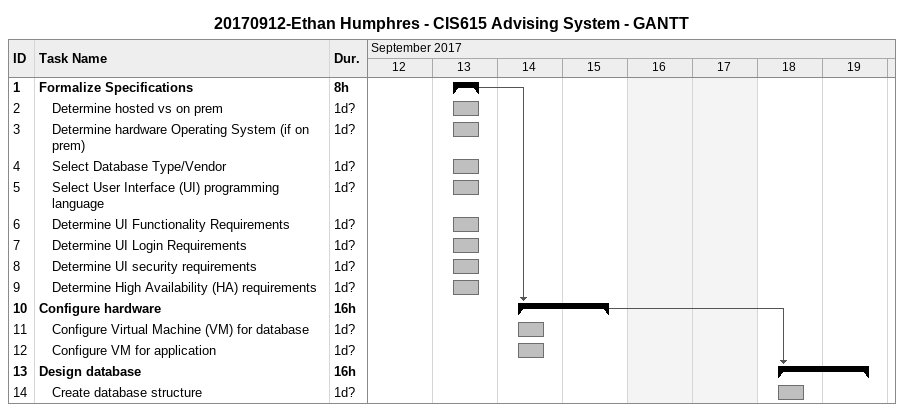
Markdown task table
20170912-Ethan Humphres - CIS615 Advising System - GANTT

| ID | Level | Task | Duration | Start | Finish | Predecessors |
|---|---|---|---|---|---|---|
| 1 | 1 | **Formalize Specifications** | 8h | 2017-09-13 | 2017-09-13 |  |
| 2 | 2 | Determine hosted vs on prem | 1d? | 2017-09-13 | 2017-09-13 |  |
| 3 | 2 | Determine hardware Operating System (if on prem) | 1d? | 2017-09-13 | 2017-09-13 |  |
| 4 | 2 | Select Database Type/Vendor | 1d? | 2017-09-13 | 2017-09-13 |  |
| 5 | 2 | Select User Interface (UI) programming language | 1d? | 2017-09-13 | 2017-09-13 |  |
| 6 | 2 | Determine UI Functionality Requirements | 1d? | 2017-09-13 | 2017-09-13 |  |
| 7 | 2 | Determine UI Login Requirements | 1d? | 2017-09-13 | 2017-09-13 |  |
| 8 | 2 | Determine UI security requirements | 1d? | 2017-09-13 | 2017-09-13 |  |
| 9 | 2 | Determine High Availability (HA) requirements | 1d? | 2017-09-13 | 2017-09-13 |  |
| 10 | 1 | **Configure hardware** | 16h | 2017-09-14 | 2017-09-15 | 1 |
| 11 | 2 | Configure Virtual Machine (VM) for database | 1d? | 2017-09-14 | 2017-09-14 |  |
| 12 | 2 | Configure VM for application | 1d? | 2017-09-14 | 2017-09-14 |  |
| 13 | 1 | **Design database** | 16h | 2017-09-18 | 2017-09-19 | 10 |
| 14 | 2 | Create database structure | 1d? | 2017-09-18 | 2017-09-18 |  |
